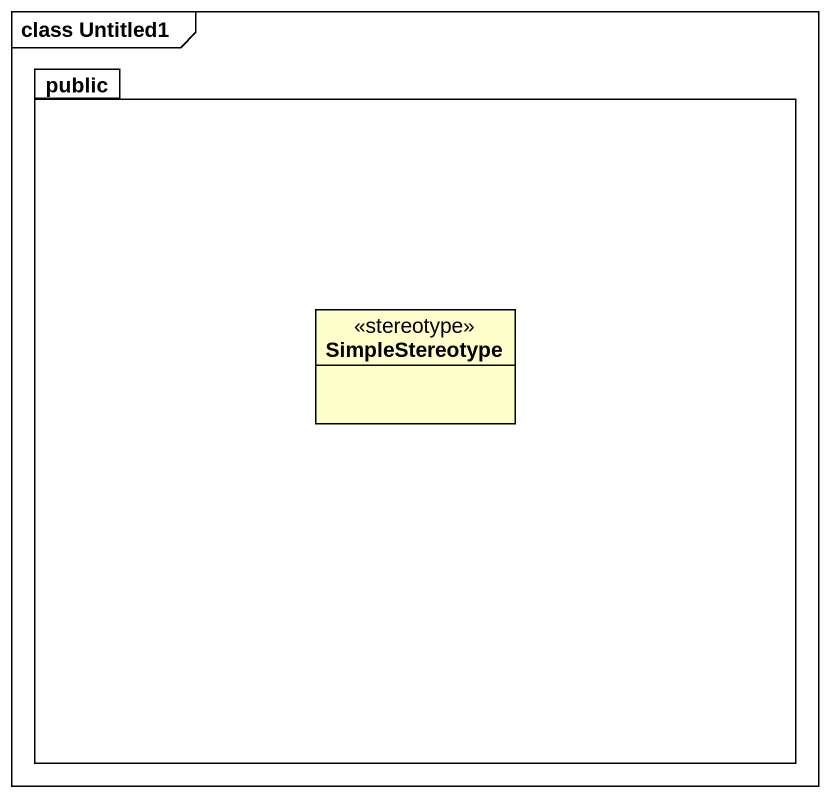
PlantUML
@startuml
mainframe class Untitled1
hide circle
hide empty members
package public {
  class SimpleStereotype <<stereotype>>
}
@enduml
